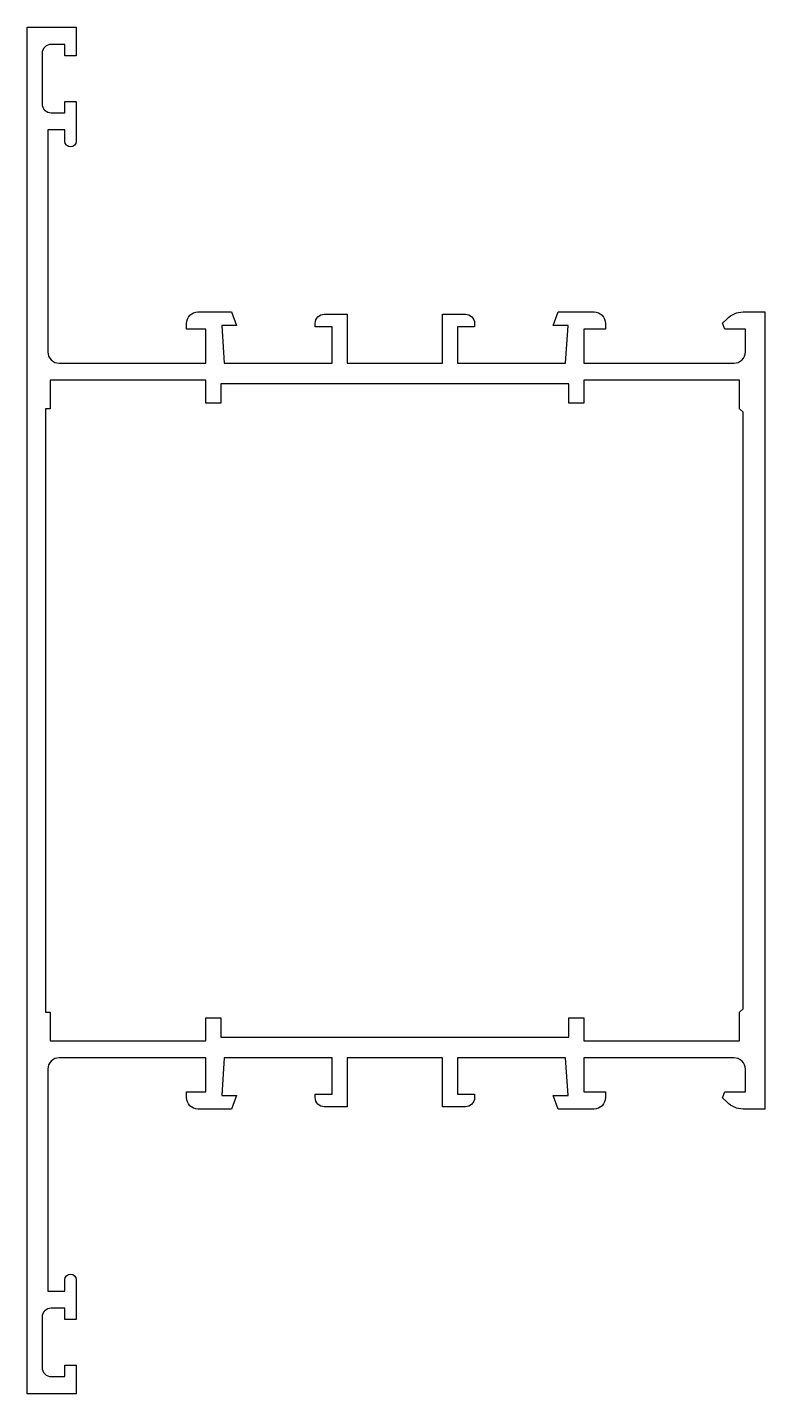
# Model space of a CAD drawing. Header units: millimetres. Extents: x 0 to 65, y -60 to 60.
import ezdxf

# ---------------------------------------------------------------- set-up
doc = ezdxf.new("R2010")
doc.units = ezdxf.units.MM

msp = doc.modelspace()

# ---------------------------------------------------------------- linework, layer by layer
msp.add_lwpolyline([(15.2, -35, -0.414214), (14.2, -34), (14.2, -33.5), (15.9, -33.5), (15.9, -30.5), (3, -30.5, 0.414214), (2, -31.5), (2, -51), (3.5, -51), (3.5, -50, -1), (4.5, -50), (4.5, -53.5), (3.5, -53.5), (3.5, -52.5), (2.3, -52.5, 0.414214), (1.5, -53.3), (1.5, -57.7, 0.414214), (2.3, -58.5), (3.5, -58.5), (3.5, -57.5), (4.5, -57.5), (4.5, -60), (0.2, -60), (0.2, 60), (4.5, 60), (4.5, 57.5), (3.5, 57.5), (3.5, 58.5), (2.3, 58.5, 0.414214), (1.5, 57.7), (1.5, 53.3, 0.414214), (2.3, 52.5), (3.5, 52.5), (3.5, 53.5), (4.5, 53.5), (4.5, 50, -1), (3.5, 50), (3.5, 51), (2, 51), (2, 31.5, 0.414214), (3, 30.5), (15.9, 30.5), (15.9, 33.5), (14.2, 33.5), (14.2, 34, -0.414214), (15.2, 35), (18.15, 35), (18.59, 33.8), (17.28, 33.8), (17.5, 30.5), (27, 30.5), (27, 33.7), (25.5, 33.7), (25.5, 34, -0.414214), (26.3, 34.8), (28.3, 34.8), (28.3, 30.5), (36.7, 30.5), (36.7, 34.8), (38.7, 34.8, -0.414214), (39.5, 34), (39.5, 33.7), (38, 33.7), (38, 30.5), (47.5, 30.5), (47.72, 33.8), (46.41, 33.8), (46.85, 35), (50, 35, -0.414214), (51, 34), (51, 33.5), (49.1, 33.5), (49.1, 30.5), (62.3, 30.5, 0.414214), (63.3, 31.5), (63.3, 33.5), (61.5, 33.5), (61.29, 34.01), (61.69, 34.41, -0.198912), (63.1, 35), (65, 35), (65, -35), (63.1, -35, -0.198912), (61.69, -34.41), (61.29, -34.01), (61.5, -33.5), (63.3, -33.5), (63.3, -31.5, 0.414214), (62.3, -30.5), (49.1, -30.5), (49.1, -33.5), (51, -33.5), (51, -34, -0.414214), (50, -35), (46.85, -35), (46.41, -33.8), (47.72, -33.8), (47.5, -30.5), (38, -30.5), (38, -33.7), (39.5, -33.7), (39.5, -34, -0.414214), (38.7, -34.8), (36.7, -34.8), (36.7, -30.5), (28.3, -30.5), (28.3, -34.8), (26.3, -34.8, -0.414214), (25.5, -34), (25.5, -33.7), (27, -33.7), (27, -30.5), (17.5, -30.5), (17.28, -33.8), (18.59, -33.8), (18.15, -35), (15.2, -35)], format="xyb", close=True)
msp.add_lwpolyline([(1.8, -26.5), (2.2, -26.5), (2.2, -29), (15.9, -29), (15.9, -27), (17.2, -27), (17.2, -28.7), (47.8, -28.7), (47.8, -27), (49.1, -27), (49.1, -29), (62.8, -29), (62.8, -26.5), (63.1, -26.2), (63.1, 26.2), (62.8, 26.5), (62.8, 29), (49.1, 29), (49.1, 27), (47.8, 27), (47.8, 28.7), (17.2, 28.7), (17.2, 27), (15.9, 27), (15.9, 29), (2.2, 29), (2.2, 26.5), (1.8, 26.5), (1.8, -26.5)], close=True)

doc.saveas('drawing.dxf')
